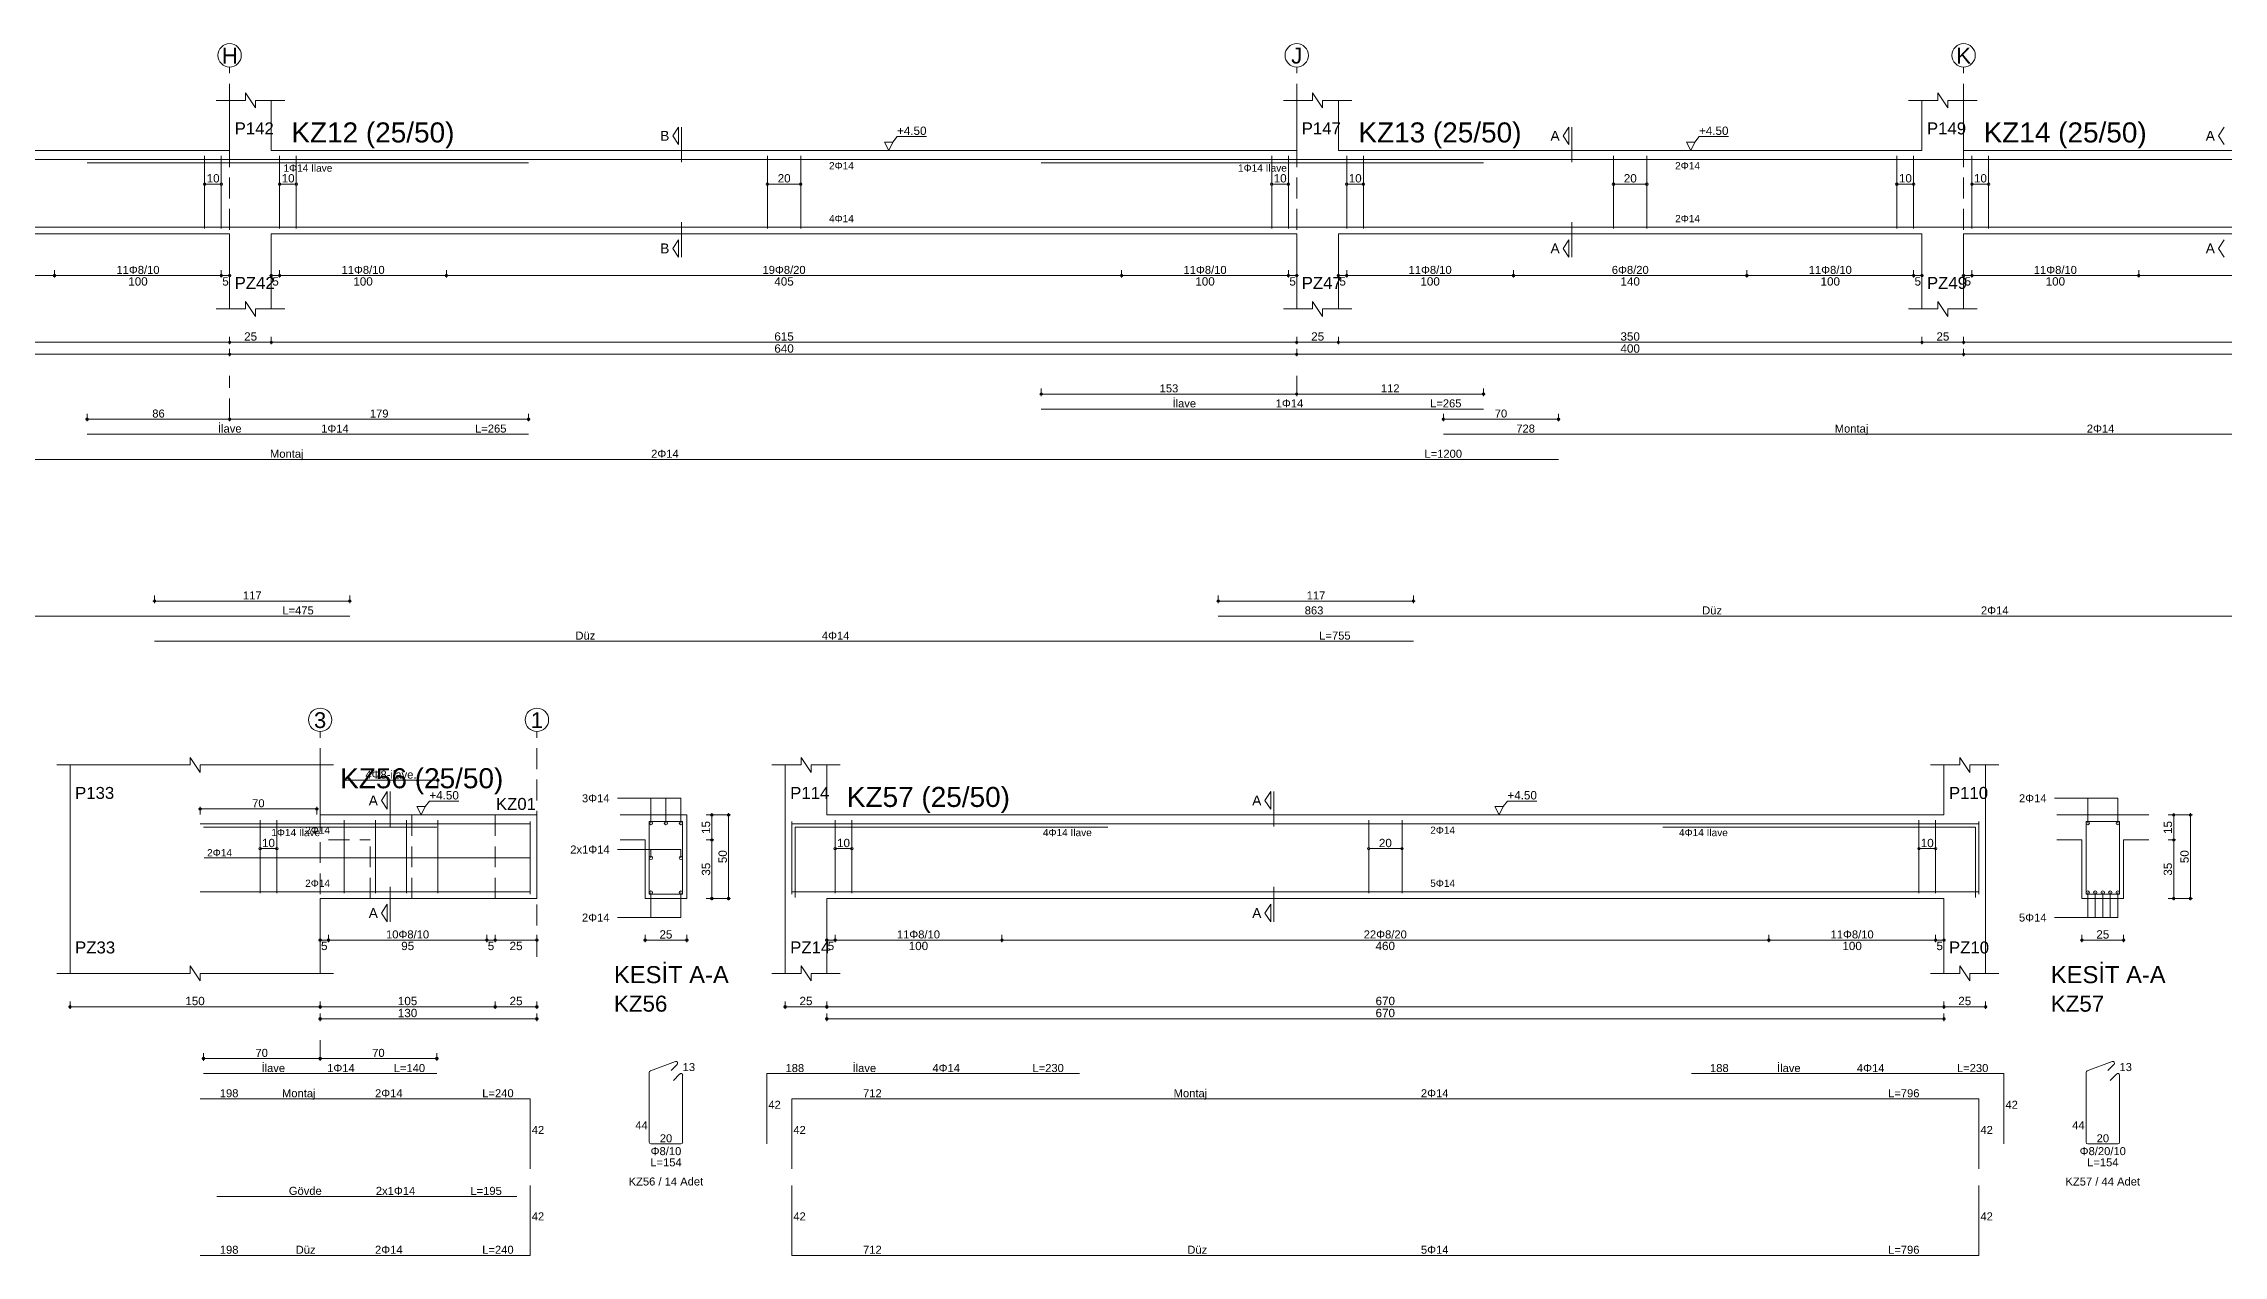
# Model space of a CAD drawing. Header units: millimetres. Extents: x 23801 to 80069, y 9628 to 14137.
# Drawn here: x 40321 to 42282, y 12914 to 14004 of the extents above; entities that cross this region are included whole.
import ezdxf

# ---------------------------------------------------------------- set-up
doc = ezdxf.new("R2010")
doc.units = ezdxf.units.MM
for name, pattern in [('DASHDOT2', [12.7, 6.35, -3.175, 0, -3.175]), ('DASHED4', [18.75, 12.5, -6.25]), ('HIDDEN2', [18.75, 12.5, -6.25])]:
    doc.linetypes.add(name, pattern=pattern)
doc.layers.add('aks', color=251, linetype='DASHDOT2', lineweight=35)
for name, color, linetype in [('Donatı Topl. Uzun. Yazısı', 7, 'Continuous'), ('Donatı Uz. Yazısı', 7, 'Continuous'), ('Donatı Yazısı', 7, 'Continuous'), ('Donatı Çizgisi', 7, 'Continuous'), ('Kiriş', 7, 'Continuous'), ('Standart', 7, 'Continuous'), ('Ölçülendirme', 7, 'Continuous')]:
    doc.layers.add(name, color=color, linetype=linetype)
doc.styles.add('arial_1_18', font='arial.ttf', dxfattribs={"height": 0.2})

# ---------------------------------------------------------------- blocks, each defined once
blk = doc.blocks.new('IDE1071Entity7279')
at = {"layer": 'aks', "color": 30, "linetype": 'DASHED4', "lineweight": 5}
for points in [[(6112.6, 2047), (6112.6, 2182)], [(6752.6, 2047), (6752.6, 2182)], [(7152.6, 2047), (7152.6, 2182)], [(6112.6, 1970.9), (6112.6, 1997)], [(6752.6, 1986), (6752.6, 1997)]]:
    blk.add_lwpolyline(points, dxfattribs=at)
at = {"layer": 'aks', "color": 1, "linetype": 'Continuous', "lineweight": 5}
for centre in [(6112.6, 2189), (6752.6, 2189), (7152.6, 2189)]:
    blk.add_circle(centre, 7, dxfattribs=at)
at = {"layer": 'Donatı Çizgisi', "color": 5, "linetype": 'Continuous', "lineweight": 5}
for points in [[(5751.6, 2126.6), (7568.6, 2126.6)], [(6027.1, 2124.6), (6291.9, 2124.6)], [(6097.6, 2085.2), (6097.6, 2128.8)], [(6107.6, 2085.2), (6107.6, 2128.8)], [(6142.6, 2085.2), (6142.6, 2128.8)], [(6152.6, 2085.2), (6152.6, 2128.8)], [(6435.1, 2085.2), (6435.1, 2128.8)], [(6455.1, 2085.2), (6455.1, 2128.8)], [(6599.4, 2124.6), (6864.6, 2124.6)], [(6737.6, 2085.2), (6737.6, 2128.8)], [(6747.6, 2085.2), (6747.6, 2128.8)], [(6782.6, 2085.2), (6782.6, 2128.8)], [(6792.6, 2085.2), (6792.6, 2128.8)], [(6942.6, 2085.2), (6942.6, 2128.8)], [(6962.6, 2085.2), (6962.6, 2128.8)], [(7112.6, 2085.2), (7112.6, 2128.8)], [(7122.6, 2085.2), (7122.6, 2128.8)], [(7157.6, 2085.2), (7157.6, 2128.8)], [(7167.6, 2085.2), (7167.6, 2128.8)], [(5751.6, 2086), (7568.6, 2086)], [(6599.4, 1977), (6864.6, 1977)], [(6027.1, 1961.9), (6291.9, 1961.9)], [(6840.6, 1961.9), (7568.6, 1961.9)], [(5751.6, 1946.8), (6909.6, 1946.8)], [(5751.6, 1852.9), (6184.6, 1852.9)], [(6705.6, 1852.9), (7568.6, 1852.9)], [(6067.6, 1837.8), (6822.6, 1837.8)]]:
    blk.add_lwpolyline(points, dxfattribs=at)
at = {"layer": 'Kiriş', "color": 1, "linetype": 'Continuous', "lineweight": 5}
for points in [[(6104.6, 2162), (6122.1, 2162)], [(6112.6, 2132), (6112.6, 2162)], [(6122.1, 2162), (6122.1, 2166.5)], [(6128.1, 2157.5), (6122.1, 2166.5)], [(6128.1, 2162), (6145.7, 2162)], [(6128.1, 2157.5), (6128.1, 2162)], [(6137.6, 2132), (6137.6, 2162)], [(6744.6, 2162), (6762.1, 2162)], [(6752.6, 2132), (6752.6, 2162)], [(6762.1, 2162), (6762.1, 2166.5)], [(6768.1, 2157.5), (6762.1, 2166.5)], [(6768.1, 2162), (6785.7, 2162)], [(6768.1, 2157.5), (6768.1, 2162)], [(6777.6, 2132), (6777.6, 2162)], [(7119.6, 2162), (7137.1, 2162)], [(7127.6, 2132), (7127.6, 2162)], [(7137.1, 2162), (7137.1, 2166.5)], [(7143.1, 2157.5), (7137.1, 2166.5)], [(7143.1, 2162), (7160.7, 2162)], [(7143.1, 2157.5), (7143.1, 2162)], [(7152.6, 2132), (7152.6, 2162)], [(5772.7, 2132), (6112.6, 2132)], [(6137.6, 2132), (6752.6, 2132)], [(6777.6, 2132), (7127.6, 2132)], [(7152.6, 2132), (7547.6, 2132)], [(5772.7, 2082), (6112.6, 2082)], [(6112.6, 2037), (6112.6, 2082)], [(6137.6, 2082), (6752.6, 2082)], [(6137.6, 2037), (6137.6, 2082)], [(6752.6, 2037), (6752.6, 2082)], [(6777.6, 2082), (7127.6, 2082)], [(6777.6, 2037), (6777.6, 2082)], [(7127.6, 2037), (7127.6, 2082)], [(7152.6, 2082), (7547.6, 2082)], [(7152.6, 2037), (7152.6, 2082)], [(6128.1, 2032.5), (6122.1, 2041.5)], [(6122.1, 2037), (6122.1, 2041.5)], [(6768.1, 2032.5), (6762.1, 2041.5)], [(6762.1, 2037), (6762.1, 2041.5)], [(7143.1, 2032.5), (7137.1, 2041.5)], [(7137.1, 2037), (7137.1, 2041.5)], [(6104.6, 2037), (6122.1, 2037)], [(6128.1, 2037), (6145.7, 2037)], [(6128.1, 2032.5), (6128.1, 2037)], [(6744.6, 2037), (6762.1, 2037)], [(6768.1, 2037), (6785.7, 2037)], [(6768.1, 2032.5), (6768.1, 2037)], [(7119.6, 2037), (7137.1, 2037)], [(7143.1, 2037), (7160.7, 2037)], [(7143.1, 2032.5), (7143.1, 2037)]]:
    blk.add_lwpolyline(points, dxfattribs=at)
at = {"layer": 'Ölçülendirme', "color": 1, "linetype": 'Continuous', "lineweight": 5}
for points in [[(6378.4, 2140.8), (6381.9, 2146)], [(6381.9, 2135.5), (6381.9, 2146)], [(6383.6, 2125), (6383.6, 2146)], [(6912.4, 2140.8), (6915.9, 2146)], [(6915.9, 2135.5), (6915.9, 2146)], [(6917.6, 2125), (6917.6, 2146)], [(7305.4, 2140.8), (7308.9, 2146)], [(6381.9, 2135.5), (6378.4, 2140.8)], [(6507.9, 2132), (6505.4, 2137)], [(6505.4, 2137), (6510.4, 2137)], [(6510.4, 2137), (6507.9, 2132)], [(6507.9, 2132), (6507.9, 2132)], [(6510.4, 2137), (6512.9, 2140.3)], [(6512.9, 2140.3), (6530.6, 2140.3)], [(6915.9, 2135.5), (6912.4, 2140.8)], [(6988.9, 2132), (6986.4, 2137)], [(6986.4, 2137), (6991.4, 2137)], [(6991.4, 2137), (6988.9, 2132)], [(6988.9, 2132), (6988.9, 2132)], [(6991.4, 2137), (6993.9, 2140.3)], [(6993.9, 2140.3), (7011.6, 2140.3)], [(7308.9, 2135.5), (7305.4, 2140.8)], [(6097.6, 2111.8), (6107.6, 2111.8)], [(6142.6, 2111.8), (6152.6, 2111.8)], [(6435.1, 2111.8), (6455.1, 2111.8)], [(6737.6, 2111.8), (6747.6, 2111.8)], [(6782.6, 2111.8), (6792.6, 2111.8)], [(6942.6, 2111.8), (6962.6, 2111.8)], [(7112.6, 2111.8), (7122.6, 2111.8)], [(7157.6, 2111.8), (7167.6, 2111.8)], [(6383.6, 2068), (6383.6, 2089)], [(6917.6, 2068), (6917.6, 2089)], [(6378.4, 2073.3), (6381.9, 2078.5)], [(6381.9, 2068), (6378.4, 2073.3)], [(6381.9, 2068), (6381.9, 2078.5)], [(6912.4, 2073.3), (6915.9, 2078.5)], [(6915.9, 2068), (6912.4, 2073.3)], [(6915.9, 2068), (6915.9, 2078.5)], [(7305.4, 2073.3), (7308.9, 2078.5)], [(7308.9, 2068), (7305.4, 2073.3)], [(5771.6, 2057), (6113.6, 2057)], [(6007.6, 2055.8), (6007.6, 2060.3)], [(6107.6, 2055.8), (6107.6, 2060.3)], [(6112.6, 2055.8), (6112.6, 2060.3)], [(6136.6, 2057), (6753.6, 2057)], [(6137.6, 2055.8), (6137.6, 2060.3)], [(6142.6, 2055.8), (6142.6, 2060.3)], [(6242.6, 2055.8), (6242.6, 2060.3)], [(6647.6, 2055.8), (6647.6, 2060.3)], [(6747.6, 2055.8), (6747.6, 2060.3)], [(6752.6, 2055.8), (6752.6, 2060.3)], [(6776.6, 2057), (7128.6, 2057)], [(6777.6, 2055.8), (6777.6, 2060.3)], [(6782.6, 2055.8), (6782.6, 2060.3)], [(6882.6, 2055.8), (6882.6, 2060.3)], [(7022.6, 2055.8), (7022.6, 2060.3)], [(7122.6, 2055.8), (7122.6, 2060.3)], [(7127.6, 2055.8), (7127.6, 2060.3)], [(7151.6, 2057), (7548.6, 2057)], [(7152.6, 2055.8), (7152.6, 2060.3)], [(7157.6, 2055.8), (7157.6, 2060.3)], [(7257.6, 2055.8), (7257.6, 2060.3)], [(5746.6, 2017), (7573.6, 2017)], [(6112.6, 2015.8), (6112.6, 2020.3)], [(6137.6, 2015.8), (6137.6, 2020.3)], [(6752.6, 2015.8), (6752.6, 2020.3)], [(6777.6, 2015.8), (6777.6, 2020.3)], [(7127.6, 2015.8), (7127.6, 2020.3)], [(7152.6, 2015.8), (7152.6, 2020.3)], [(5771.6, 2009.8), (7573.6, 2009.8)], [(6112.6, 2008.6), (6112.6, 2013.1)], [(6752.6, 2008.6), (6752.6, 2013.1)], [(7152.6, 2008.6), (7152.6, 2013.1)], [(6599.4, 1984.8), (6599.4, 1989.3)], [(6752.6, 1984.8), (6752.6, 1989.3)], [(6752.6, 1984.8), (6752.6, 1989.3)], [(6864.6, 1984.8), (6864.6, 1989.3)], [(6598.4, 1986), (6753.6, 1986)], [(6751.6, 1986), (6865.6, 1986)], [(6026.1, 1970.9), (6113.6, 1970.9)], [(6027.1, 1969.7), (6027.1, 1974.2)], [(6111.6, 1970.9), (6292.9, 1970.9)], [(6112.6, 1969.7), (6112.6, 1974.2)], [(6112.6, 1969.7), (6112.6, 1974.2)], [(6291.9, 1969.7), (6291.9, 1974.2)], [(6839.6, 1970.9), (6910.6, 1970.9)], [(6840.6, 1969.7), (6840.6, 1974.2)], [(6909.6, 1969.7), (6909.6, 1974.2)], [(6066.6, 1861.9), (6185.6, 1861.9)], [(6067.6, 1860.7), (6067.6, 1865.2)], [(6184.6, 1860.7), (6184.6, 1865.2)], [(6704.6, 1861.9), (6823.6, 1861.9)], [(6705.6, 1860.7), (6705.6, 1865.2)], [(6822.6, 1860.7), (6822.6, 1865.2)]]:
    blk.add_lwpolyline(points, dxfattribs=at)
for centre in [(6097.6, 2111.8), (6107.6, 2111.8), (6142.6, 2111.8), (6152.6, 2111.8), (6435.1, 2111.8), (6455.1, 2111.8), (6737.6, 2111.8), (6747.6, 2111.8), (6782.6, 2111.8), (6792.6, 2111.8), (6942.6, 2111.8), (6962.6, 2111.8), (7112.6, 2111.8), (7122.6, 2111.8), (7157.6, 2111.8), (7167.6, 2111.8), (6007.6, 2057), (6007.6, 2057), (6107.6, 2057), (6107.6, 2057), (6112.6, 2057), (6137.6, 2057), (6142.6, 2057), (6142.6, 2057), (6242.6, 2057), (6242.6, 2057), (6647.6, 2057), (6647.6, 2057), (6747.6, 2057), (6747.6, 2057), (6752.6, 2057), (6777.6, 2057), (6782.6, 2057), (6782.6, 2057), (6882.6, 2057), (6882.6, 2057), (7022.6, 2057), (7022.6, 2057), (7122.6, 2057), (7122.6, 2057), (7127.6, 2057), (7152.6, 2057), (7157.6, 2057), (7157.6, 2057), (7257.6, 2057), (7257.6, 2057), (6112.6, 2017), (6112.6, 2017), (6137.6, 2017), (6137.6, 2017), (6752.6, 2017), (6752.6, 2017), (6777.6, 2017), (6777.6, 2017), (7127.6, 2017), (7127.6, 2017), (7152.6, 2017), (7152.6, 2017), (6112.6, 2009.8), (6112.6, 2009.8), (6752.6, 2009.8), (6752.6, 2009.8), (7152.6, 2009.8), (7152.6, 2009.8), (6599.4, 1986), (6752.6, 1986), (6752.6, 1986), (6864.6, 1986), (6027.1, 1970.9), (6112.6, 1970.9), (6112.6, 1970.9), (6291.9, 1970.9), (6840.6, 1970.9), (6909.6, 1970.9), (6067.6, 1861.9), (6184.6, 1861.9), (6705.6, 1861.9), (6822.6, 1861.9)]:
    blk.add_circle(centre, 0.75, dxfattribs=at)
at = {"layer": 'aks', "color": 1, "linetype": 'Continuous', "lineweight": 5, "style": 'arial_1_18'}
for s, p in [('H', (6107.9, 2184.1)), ('J', (6749.3, 2184.1)), ('K', (7148.2, 2184.1))]:
    blk.add_text(s, height=9.45, dxfattribs=at).set_placement(p)
at = {"layer": 'Donatı Topl. Uzun. Yazısı', "color": 1, "linetype": 'Continuous', "lineweight": 5, "style": 'arial_1_18'}
for s, p in [('L=265', (6832.6, 1978)), ('L=265', (6259.8, 1962.9)), ('L=1200', (6829.2, 1947.8)), ('L=475', (6144.2, 1853.9)), ('L=755', (6766.1, 1838.8))]:
    blk.add_text(s, height=4.8, dxfattribs=at).set_placement(p)
at = {"layer": 'Donatı Uz. Yazısı', "color": 1, "linetype": 'Continuous', "lineweight": 5, "style": 'arial_1_18'}
for s, p in [('728', (6884.3, 1962.9)), ('863', (6757.4, 1853.9))]:
    blk.add_text(s, height=4.8, dxfattribs=at).set_placement(p)
at = {"layer": 'Donatı Yazısı', "color": 5, "linetype": 'Continuous', "lineweight": 5, "style": 'arial_1_18'}
for s, height, p in [('1Φ14 İlave', 4.32, (6144.9, 2119.3)), ('1Φ14 İlave', 4.32, (6717.4, 2119.3)), ('1Φ14', 4.8, (6740, 1978)), ('1Φ14', 4.8, (6167.5, 1962.9)), ('2Φ14', 4.8, (7226.5, 1962.9)), ('2Φ14', 4.8, (6365.4, 1947.8)), ('2Φ14', 4.8, (7163, 1853.9)), ('4Φ14', 4.8, (6467.8, 1838.8))]:
    blk.add_text(s, height=height, dxfattribs=at).set_placement(p)
for s, p in [('2Φ14', (6472.1, 2120.7)), ('2Φ14', (6979.6, 2120.7)), ('4Φ14', (6472.1, 2089)), ('2Φ14', (6979.6, 2089))]:
    blk.add_text(s, height=4.32, rotation=360, dxfattribs=at).set_placement(p)
at = {"layer": 'Donatı Yazısı', "color": 1, "linetype": 'Continuous', "lineweight": 5, "style": 'arial_1_18'}
for s, p in [('İlave', (6678.1, 1978)), ('İlave', (6105.6, 1962.9)), ('Montaj', (7075.3, 1962.9)), ('Montaj', (6136.8, 1947.8)), ('Düz', (6995.8, 1853.9)), ('Düz', (6320, 1838.8))]:
    blk.add_text(s, height=4.8, dxfattribs=at).set_placement(p)
at = {"layer": 'Kiriş', "color": 1, "linetype": 'Continuous', "lineweight": 5, "style": 'arial_1_18'}
for s, height, p in [('P142', 7.2, (6115.6, 2141.6)), ('KZ12 (25/50)', 12, (6149.6, 2136.8)), ('P147', 7.2, (6755.6, 2141.6)), ('KZ13 (25/50)', 12, (6789.6, 2136.8)), ('P149', 7.2, (7130.6, 2141.6)), ('KZ14 (25/50)', 12, (7164.6, 2136.8)), ('PZ42', 7.2, (6115.6, 2049)), ('PZ47', 7.2, (6755.6, 2049)), ('PZ49', 7.2, (7130.6, 2049))]:
    blk.add_text(s, height=height, dxfattribs=at).set_placement(p)
at = {"layer": 'Ölçülendirme', "color": 1, "linetype": 'Continuous', "lineweight": 5, "style": 'arial_1_18'}
for s, height, p in [('+4.50', 5, (6512.9, 2141.3)), ('+4.50', 5, (6993.9, 2141.3)), ('B', 5.95, (6370.8, 2137.8)), ('A', 5.95, (6904.8, 2137.8)), ('A', 5.95, (7297.8, 2137.8)), ('B', 5.95, (6370.8, 2070.3)), ('A', 5.95, (6904.8, 2070.3)), ('A', 5.95, (7297.8, 2070.3)), ('100', 5, (6051.8, 2051)), ('5', 5, (6108.2, 2051)), ('5', 5, (6138.2, 2051)), ('100', 5, (6186.8, 2051)), ('405', 5, (6439.3, 2051)), ('100', 5, (6691.8, 2051)), ('5', 5, (6748.2, 2051)), ('5', 5, (6778.2, 2051)), ('100', 5, (6826.8, 2051)), ('140', 5, (6946.8, 2051)), ('100', 5, (7066.8, 2051)), ('5', 5, (7123.2, 2051)), ('5', 5, (7153.2, 2051)), ('100', 5, (7201.8, 2051)), ('25', 5, (6121.3, 2018)), ('615', 5, (6439.3, 2018)), ('640', 5, (6439.3, 2010.8)), ('25', 5, (6761.3, 2018)), ('400', 5, (6946.8, 2010.8)), ('350', 5, (6946.8, 2018)), ('25', 5, (7136.3, 2018))]:
    blk.add_text(s, height=height, dxfattribs=at).set_placement(p)
for s, p in [('10', (6098.8, 2112.8)), ('10', (6143.8, 2112.8)), ('20', (6441.3, 2112.8)), ('10', (6738.8, 2112.8)), ('10', (6783.8, 2112.8)), ('20', (6948.8, 2112.8)), ('10', (7113.8, 2112.8)), ('10', (7158.8, 2112.8))]:
    blk.add_text(s, height=5, rotation=360, dxfattribs=at).set_placement(p)
at = {"layer": 'Ölçülendirme', "color": 5, "linetype": 'Continuous', "lineweight": 5, "style": 'arial_1_18'}
for s, p in [('11Φ8/10', (6044.7, 2058)), ('11Φ8/10', (6179.7, 2058)), ('19Φ8/20', (6432.2, 2058)), ('11Φ8/10', (6684.7, 2058)), ('11Φ8/10', (6819.7, 2058)), ('6Φ8/20', (6941.6, 2058)), ('11Φ8/10', (7059.7, 2058)), ('11Φ8/10', (7194.7, 2058)), ('153', (6670.4, 1987)), ('112', (6803.1, 1987)), ('86', (6066.2, 1971.9)), ('179', (6196.7, 1971.9)), ('70', (6871.4, 1971.9)), ('117', (6120.6, 1862.9)), ('117', (6758.6, 1862.9))]:
    blk.add_text(s, height=4.8, dxfattribs=at).set_placement(p)
blk = doc.blocks.new('IDE1071Entity7307')
at = {"layer": 'aks', "color": 30, "linetype": 'DASHED4', "lineweight": 5}
for points in [[(6166.9, 1648.7), (6166.9, 1783.7)], [(6296.9, 1648.7), (6296.9, 1783.7)], [(6166.9, 1587.7), (6166.9, 1598.7)]]:
    blk.add_lwpolyline(points, dxfattribs=at)
at = {"layer": 'aks', "color": 1, "linetype": 'Continuous', "lineweight": 5}
for centre in [(6166.9, 1790.7), (6296.9, 1790.7)]:
    blk.add_circle(centre, 7, dxfattribs=at)
at = {"layer": 'Donatı Çizgisi', "color": 5, "linetype": 'Continuous', "lineweight": 5}
for points in [[(6094.9, 1728.3), (6292.9, 1728.3)], [(6096.9, 1726.3), (6236.9, 1726.3)], [(6130.9, 1686.9), (6130.9, 1730.5)], [(6140.9, 1686.9), (6140.9, 1730.5)], [(6181.2, 1686.9), (6181.2, 1730.5)], [(6200, 1686.9), (6200, 1730.5)], [(6218.7, 1686.9), (6218.7, 1730.5)], [(6237.5, 1686.9), (6237.5, 1730.5)], [(6292.9, 1686.3), (6292.9, 1729.7)], [(6364.3, 1686.2), (6364.3, 1729.8)], [(6364.3, 1729.8), (6384.3, 1729.8)], [(6384.3, 1686.2), (6384.3, 1729.8)], [(6097.4, 1708), (6292.4, 1708)], [(6094.9, 1687.6), (6292.9, 1687.6)], [(6364.3, 1686.2), (6384.3, 1686.2)], [(6365, 1580.4), (6380, 1585.9)], [(6377.4, 1580.5), (6381, 1584.2)], [(6096.9, 1578.7), (6236.9, 1578.7)], [(6364.3, 1537.6), (6364.3, 1579.4)], [(6378.8, 1574.6), (6382.5, 1578.4)], [(6384.3, 1537.6), (6384.3, 1577.7)], [(6094.9, 1563.6), (6292.9, 1563.6)], [(6292.9, 1521.5), (6292.9, 1563.6)], [(6365.3, 1536.6), (6383.3, 1536.6)], [(6104.9, 1505), (6284.9, 1505)], [(6292.9, 1469.7), (6292.9, 1511.7)], [(6094.9, 1469.7), (6292.9, 1469.7)]]:
    blk.add_lwpolyline(points, dxfattribs=at)
for centre in [(6365.3, 1728.8), (6374.3, 1728.8), (6383.3, 1728.8), (6365.3, 1708), (6383.3, 1708), (6365.3, 1687.2), (6383.3, 1687.2)]:
    blk.add_circle(centre, 1, dxfattribs=at)
for centre, start, end in [((6380.3, 1584.9), 315, 110), ((6365.3, 1579.4), 110, 180), ((6383.3, 1577.7), 0, 135), ((6365.3, 1537.6), 180, 270), ((6383.3, 1537.6), 270, 0)]:
    blk.add_arc(centre, 1.02, start, end, dxfattribs=at)
at = {"layer": 'Kiriş', "color": 1, "linetype": 'Continuous', "lineweight": 5}
for points in [[(6088.9, 1763.7), (6088.9, 1768.2)], [(6094.9, 1759.2), (6088.9, 1768.2)], [(6008.9, 1763.7), (6088.9, 1763.7)], [(6016.9, 1638.7), (6016.9, 1763.7)], [(6094.9, 1759.2), (6094.9, 1763.7)], [(6094.9, 1763.7), (6174.9, 1763.7)], [(6166.9, 1733.7), (6166.9, 1763.7)], [(6166.9, 1733.7), (6296.9, 1733.7)], [(6296.9, 1683.6), (6296.9, 1733.7)], [(6346.8, 1733.7), (6386.8, 1733.7)], [(6386.8, 1683.6), (6386.8, 1733.7)], [(6346.8, 1718.7), (6361.8, 1718.7)], [(6361.8, 1683.6), (6361.8, 1718.7)], [(6166.9, 1683.6), (6296.9, 1683.6)], [(6166.9, 1638.7), (6166.9, 1683.6)], [(6361.8, 1683.6), (6386.8, 1683.6)], [(6008.9, 1638.7), (6088.9, 1638.7)], [(6094.9, 1634.2), (6088.9, 1643.2)], [(6088.9, 1638.7), (6088.9, 1643.2)], [(6094.9, 1638.7), (6174.9, 1638.7)], [(6094.9, 1634.2), (6094.9, 1638.7)]]:
    blk.add_lwpolyline(points, dxfattribs=at)
at = {"layer": 'Kiriş', "color": 1, "linetype": 'DASHED4', "lineweight": 5}
for points in [[(6271.9, 1683.6), (6271.9, 1733.7)], [(6296.9, 1683.6), (6296.9, 1733.7)]]:
    blk.add_lwpolyline(points, dxfattribs=at)
at = {"layer": 'Ölçülendirme', "color": 1, "linetype": 'Continuous', "lineweight": 5}
for points in [[(6180.2, 1754.5), (6238.5, 1754.5)], [(6181.2, 1751.2), (6181.2, 1755.7)], [(6237.5, 1751.2), (6237.5, 1755.7)], [(6203.6, 1742.4), (6207.1, 1747.7)], [(6207.1, 1737.2), (6203.6, 1742.4)], [(6207.1, 1737.2), (6207.1, 1747.7)], [(6208.9, 1726.7), (6208.9, 1747.7)], [(6229.9, 1738.7), (6232.4, 1742)], [(6232.4, 1742), (6250, 1742)], [(6345.3, 1743.8), (6383.3, 1743.8)], [(6365.3, 1728.8), (6365.3, 1743.8)], [(6374.3, 1728.8), (6374.3, 1743.8)], [(6383.3, 1728.8), (6383.3, 1743.8)], [(6093.9, 1737.3), (6165.9, 1737.3)], [(6094.9, 1734), (6094.9, 1738.5)], [(6164.9, 1734), (6164.9, 1738.5)], [(6227.4, 1733.7), (6224.9, 1738.7)], [(6224.9, 1738.7), (6229.9, 1738.7)], [(6229.9, 1738.7), (6227.4, 1733.7)], [(6227.4, 1733.7), (6227.4, 1733.7)], [(6398.5, 1733.7), (6413, 1733.7)], [(6401.8, 1682.7), (6401.8, 1734.7)], [(6411.8, 1682.7), (6411.8, 1734.7)], [(6130.9, 1713.5), (6140.9, 1713.5)], [(6345.3, 1713), (6383.3, 1713)], [(6365.3, 1708), (6365.3, 1713)], [(6383.3, 1708), (6383.3, 1713)], [(6398.5, 1718.7), (6403, 1718.7)], [(6208.9, 1669.7), (6208.9, 1690.7)], [(6365.3, 1672.2), (6365.3, 1687.2)], [(6383.3, 1672.2), (6383.3, 1687.2)], [(6203.6, 1674.9), (6207.1, 1680.2)], [(6207.1, 1669.7), (6203.6, 1674.9)], [(6207.1, 1669.7), (6207.1, 1680.2)], [(6398.5, 1683.6), (6413, 1683.6)], [(6166.9, 1657.4), (6166.9, 1661.9)], [(6171.9, 1657.4), (6171.9, 1661.9)], [(6266.9, 1657.4), (6266.9, 1661.9)], [(6271.9, 1657.4), (6271.9, 1661.9)], [(6296.9, 1657.4), (6296.9, 1661.9)], [(6345.3, 1672.2), (6383.3, 1672.2)], [(6361.8, 1657.4), (6361.8, 1661.9)], [(6386.8, 1657.4), (6386.8, 1661.9)], [(6165.9, 1658.7), (6297.9, 1658.7)], [(6360.8, 1658.7), (6387.8, 1658.7)], [(6016.9, 1617.4), (6016.9, 1621.9)], [(6166.9, 1617.4), (6166.9, 1621.9)], [(6271.9, 1617.4), (6271.9, 1621.9)], [(6296.9, 1617.4), (6296.9, 1621.9)], [(6015.9, 1618.7), (6297.9, 1618.7)], [(6165.9, 1611.5), (6297.9, 1611.5)], [(6166.9, 1610.2), (6166.9, 1614.7)], [(6296.9, 1610.2), (6296.9, 1614.7)], [(6095.9, 1587.7), (6167.9, 1587.7)], [(6096.9, 1586.4), (6096.9, 1590.9)], [(6165.9, 1587.7), (6237.9, 1587.7)], [(6166.9, 1586.4), (6166.9, 1590.9)], [(6166.9, 1586.4), (6166.9, 1590.9)], [(6236.9, 1586.4), (6236.9, 1590.9)]]:
    blk.add_lwpolyline(points, dxfattribs=at)
at = {"layer": 'Ölçülendirme', "color": 1, "linetype": 'HIDDEN2', "lineweight": 5}
for points in [[(6171.9, 1733.7), (6221.9, 1733.7)], [(6221.9, 1683.6), (6221.9, 1733.7)], [(6171.9, 1718.7), (6196.9, 1718.7)], [(6196.9, 1683.6), (6196.9, 1718.7)], [(6196.9, 1683.6), (6221.9, 1683.6)]]:
    blk.add_lwpolyline(points, dxfattribs=at)
at = {"layer": 'Ölçülendirme', "color": 1, "linetype": 'Continuous', "lineweight": 5}
for centre in [(6181.2, 1754.5), (6237.5, 1754.5), (6094.9, 1737.3), (6164.9, 1737.3), (6401.8, 1733.7), (6411.8, 1733.7), (6130.9, 1713.5), (6140.9, 1713.5), (6401.8, 1718.7), (6401.8, 1683.6), (6411.8, 1683.6), (6166.9, 1658.7), (6171.9, 1658.7), (6171.9, 1658.7), (6266.9, 1658.7), (6266.9, 1658.7), (6271.9, 1658.7), (6271.9, 1658.7), (6296.9, 1658.7), (6361.8, 1658.7), (6386.8, 1658.7), (6016.9, 1618.7), (6166.9, 1618.7), (6166.9, 1618.7), (6166.9, 1611.5), (6271.9, 1618.7), (6271.9, 1618.7), (6296.9, 1618.7), (6296.9, 1611.5), (6096.9, 1587.7), (6166.9, 1587.7), (6166.9, 1587.7), (6236.9, 1587.7)]:
    blk.add_circle(centre, 0.75, dxfattribs=at)
at = {"layer": 'aks', "color": 1, "linetype": 'Continuous', "lineweight": 5, "style": 'arial_1_18'}
for s, p in [('3', (6163.2, 1785.8)), ('1', (6293.2, 1785.8))]:
    blk.add_text(s, height=9.45, dxfattribs=at).set_placement(p)
at = {"layer": 'Donatı Topl. Uzun. Yazısı', "color": 1, "linetype": 'Continuous', "lineweight": 5, "style": 'arial_1_18'}
for s, p in [('L=140', (6211, 1579.6)), ('L=240', (6264.1, 1564.5)), ('L=154', (6364.9, 1523.1)), ('L=195', (6257, 1506)), ('L=240', (6264.1, 1470.7))]:
    blk.add_text(s, height=4.8, dxfattribs=at).set_placement(p)
at = {"layer": 'Donatı Uz. Yazısı', "color": 1, "linetype": 'Continuous', "lineweight": 5, "style": 'arial_1_18'}
for s, p in [('13', (6384.3, 1580.2)), ('198', (6106.7, 1564.5)), ('42', (6293.8, 1542.5)), ('44', (6355.9, 1545.3)), ('20', (6370.6, 1537.5)), ('42', (6293.8, 1490.7)), ('198', (6106.7, 1470.7))]:
    blk.add_text(s, height=4.8, dxfattribs=at).set_placement(p)
at = {"layer": 'Donatı Yazısı', "color": 5, "linetype": 'Continuous', "lineweight": 5, "style": 'arial_1_18'}
for s, height, p in [('3Φ14', 4.8, (6323.9, 1741.3)), ('1Φ14 İlave', 4.32, (6137.6, 1721)), ('2x1Φ14', 4.8, (6316.9, 1710.6)), ('2Φ14', 4.8, (6323.9, 1669.8)), ('1Φ14', 4.8, (6171.1, 1579.6)), ('2Φ14', 4.8, (6199.8, 1564.5)), ('Φ8/10', 4.8, (6365.1, 1529.8)), ('KZ56 / 14 Adet', 4.8, (6351.9, 1511.6)), ('2x1Φ14', 4.8, (6200.3, 1506)), ('2Φ14', 4.8, (6199.8, 1470.7))]:
    blk.add_text(s, height=height, dxfattribs=at).set_placement(p)
for p in [(6157.9, 1722.4), (6099.1, 1708.9), (6157.9, 1690.6)]:
    blk.add_text('2Φ14', height=4.32, rotation=360, dxfattribs=at).set_placement(p)
at = {"layer": 'Donatı Yazısı', "color": 1, "linetype": 'Continuous', "lineweight": 5, "style": 'arial_1_18'}
for s, p in [('İlave', (6131.7, 1579.6)), ('Montaj', (6144, 1564.5)), ('Gövde', (6148.1, 1506)), ('Düz', (6152.2, 1470.7))]:
    blk.add_text(s, height=4.8, dxfattribs=at).set_placement(p)
at = {"layer": 'Kiriş', "color": 1, "linetype": 'Continuous', "lineweight": 5, "style": 'arial_1_18'}
for s, height, p in [('KZ56 (25/50)', 12, (6178.9, 1749.7)), ('P133', 7.2, (6019.9, 1743.3)), ('KZ01', 7.2, (6272.3, 1736.7)), ('PZ33', 7.2, (6019.9, 1650.7)), ('KESİT A-A', 10.2, (6343.1, 1632.9)), ('KZ56', 9.6, (6343.1, 1615.8))]:
    blk.add_text(s, height=height, dxfattribs=at).set_placement(p)
at = {"layer": 'Ölçülendirme', "color": 5, "linetype": 'Continuous', "lineweight": 5, "style": 'arial_1_18'}
for s, p in [('4Φ8-ilave.', (6194, 1755.5)), ('10Φ8/10', (6206.4, 1659.7)), ('70', (6128.1, 1588.7)), ('70', (6198.1, 1588.7))]:
    blk.add_text(s, height=4.8, dxfattribs=at).set_placement(p)
at = {"layer": 'Ölçülendirme', "color": 1, "linetype": 'Continuous', "lineweight": 5, "style": 'arial_1_18'}
for s, height, p in [('70', 4.8, (6126.1, 1738.3)), ('A', 5.95, (6196, 1739.4)), ('+4.50', 5, (6232.4, 1743)), ('A', 5.95, (6196, 1671.9)), ('25', 5, (6370.4, 1659.6)), ('5', 5, (6167.4, 1652.7)), ('95', 5, (6215.5, 1652.7)), ('5', 5, (6267.4, 1652.7)), ('25', 5, (6280.5, 1652.7)), ('150', 5, (6086, 1619.7)), ('105', 5, (6213.5, 1619.7)), ('25', 5, (6280.5, 1619.7)), ('130', 5, (6213.5, 1612.5))]:
    blk.add_text(s, height=height, dxfattribs=at).set_placement(p)
for s, rotation, p in [('15', 90, (6400.8, 1722.3)), ('10', 360, (6132, 1714.4)), ('35', 90, (6400.8, 1697.3)), ('50', 90, (6410.8, 1704.8))]:
    blk.add_text(s, height=5, rotation=rotation, dxfattribs=at).set_placement(p)
blk = doc.blocks.new('IDE1071Entity7308')
at = {"layer": 'Donatı Çizgisi', "color": 5, "linetype": 'Continuous', "lineweight": 5}
for points in [[(6449.8, 1686.3), (6449.8, 1729.7)], [(6449.8, 1728.3), (7161.8, 1728.3)], [(6451.8, 1684.3), (6451.8, 1726.3)], [(6451.8, 1726.3), (6639.3, 1726.3)], [(6475.8, 1686.9), (6475.8, 1730.5)], [(6485.8, 1686.9), (6485.8, 1730.5)], [(6795.8, 1686.9), (6795.8, 1730.5)], [(6815.8, 1686.9), (6815.8, 1730.5)], [(6972.3, 1726.3), (7159.8, 1726.3)], [(7125.8, 1686.9), (7125.8, 1730.5)], [(7135.8, 1686.9), (7135.8, 1730.5)], [(7159.8, 1684.3), (7159.8, 1726.3)], [(7161.8, 1686.3), (7161.8, 1729.7)], [(7226.1, 1686.2), (7226.1, 1729.8)], [(7226.1, 1729.8), (7246.1, 1729.8)], [(7246.1, 1686.2), (7246.1, 1729.8)], [(6449.8, 1687.6), (7161.8, 1687.6)], [(7226.1, 1686.2), (7246.1, 1686.2)], [(7226.8, 1580.4), (7241.8, 1585.9)], [(7239.2, 1580.5), (7242.8, 1584.2)], [(6434.8, 1536.6), (6434.8, 1578.7)], [(6434.8, 1578.7), (6622.3, 1578.7)], [(6989.3, 1578.7), (7176.8, 1578.7)], [(7176.8, 1536.6), (7176.8, 1578.7)], [(7226.1, 1537.6), (7226.1, 1579.4)], [(7240.6, 1574.6), (7244.4, 1578.4)], [(7246.1, 1537.6), (7246.1, 1577.7)], [(6449.8, 1521.5), (6449.8, 1563.6)], [(6449.8, 1563.6), (7161.8, 1563.6)], [(7161.8, 1521.5), (7161.8, 1563.6)], [(7227.1, 1536.6), (7245.1, 1536.6)], [(6449.8, 1469.7), (6449.8, 1511.7)], [(7161.8, 1469.7), (7161.8, 1511.7)], [(6449.8, 1469.7), (7161.8, 1469.7)]]:
    blk.add_lwpolyline(points, dxfattribs=at)
for centre in [(7227.1, 1728.8), (7245.1, 1728.8), (7227.1, 1687.2), (7231.6, 1687.2), (7236.1, 1687.2), (7240.6, 1687.2), (7245.1, 1687.2)]:
    blk.add_circle(centre, 1, dxfattribs=at)
for centre, start, end in [((7242.1, 1584.9), 315, 110), ((7227.1, 1579.4), 110, 180), ((7245.1, 1577.7), 0, 135), ((7227.1, 1537.6), 180, 270), ((7245.1, 1537.6), 270, 0)]:
    blk.add_arc(centre, 1.02, start, end, dxfattribs=at)
at = {"layer": 'Kiriş', "color": 1, "linetype": 'Continuous', "lineweight": 5}
for points in [[(6455.3, 1763.7), (6455.3, 1768.2)], [(6461.3, 1759.2), (6455.3, 1768.2)], [(7150.3, 1763.7), (7150.3, 1768.2)], [(7156.3, 1759.2), (7150.3, 1768.2)], [(6437.8, 1763.7), (6455.3, 1763.7)], [(6445.8, 1638.7), (6445.8, 1763.7)], [(6461.3, 1759.2), (6461.3, 1763.7)], [(6461.3, 1763.7), (6478.8, 1763.7)], [(6470.8, 1733.7), (6470.8, 1763.7)], [(7132.8, 1763.7), (7150.3, 1763.7)], [(7140.8, 1733.7), (7140.8, 1763.7)], [(7156.3, 1763.7), (7173.8, 1763.7)], [(7156.3, 1759.2), (7156.3, 1763.7)], [(7165.8, 1638.7), (7165.8, 1763.7)], [(6470.8, 1733.7), (7140.8, 1733.7)], [(7208.6, 1733.7), (7263.6, 1733.7)], [(7208.6, 1718.7), (7223.6, 1718.7)], [(7223.6, 1683.6), (7223.6, 1718.7)], [(7248.6, 1718.7), (7263.6, 1718.7)], [(7248.6, 1683.6), (7248.6, 1718.7)], [(6470.8, 1683.6), (7140.8, 1683.6)], [(6470.8, 1638.7), (6470.8, 1683.6)], [(7140.8, 1638.7), (7140.8, 1683.6)], [(7223.6, 1683.6), (7248.6, 1683.6)], [(6437.8, 1638.7), (6455.3, 1638.7)], [(6461.3, 1634.2), (6455.3, 1643.2)], [(6455.3, 1638.7), (6455.3, 1643.2)], [(6461.3, 1638.7), (6478.8, 1638.7)], [(6461.3, 1634.2), (6461.3, 1638.7)], [(7132.8, 1638.7), (7150.3, 1638.7)], [(7156.3, 1634.2), (7150.3, 1643.2)], [(7150.3, 1638.7), (7150.3, 1643.2)], [(7156.3, 1638.7), (7173.8, 1638.7)], [(7156.3, 1634.2), (7156.3, 1638.7)]]:
    blk.add_lwpolyline(points, dxfattribs=at)
at = {"layer": 'Ölçülendirme', "color": 1, "linetype": 'Continuous', "lineweight": 5}
for points in [[(6733.5, 1742.4), (6737, 1747.7)], [(6737, 1737.2), (6733.5, 1742.4)], [(6737, 1737.2), (6737, 1747.7)], [(6738.8, 1726.7), (6738.8, 1747.7)], [(6876.5, 1738.7), (6879, 1742)], [(6879, 1742), (6896.7, 1742)], [(7207.1, 1743.8), (7245.1, 1743.8)], [(7227.1, 1728.8), (7227.1, 1743.8)], [(7245.1, 1728.8), (7245.1, 1743.8)], [(6874, 1733.7), (6871.5, 1738.7)], [(6871.5, 1738.7), (6876.5, 1738.7)], [(6876.5, 1738.7), (6874, 1733.7)], [(6874, 1733.7), (6874, 1733.7)], [(7275.3, 1733.7), (7289.8, 1733.7)], [(7278.6, 1682.7), (7278.6, 1734.7)], [(7288.6, 1682.7), (7288.6, 1734.7)], [(6475.8, 1713.5), (6485.8, 1713.5)], [(6795.8, 1713.5), (6815.8, 1713.5)], [(7125.8, 1713.5), (7135.8, 1713.5)], [(7275.3, 1718.7), (7279.8, 1718.7)], [(6738.8, 1669.7), (6738.8, 1690.7)], [(7227.1, 1672.2), (7227.1, 1687.2)], [(7231.6, 1672.2), (7231.6, 1687.2)], [(7236.1, 1672.2), (7236.1, 1687.2)], [(7240.6, 1672.2), (7240.6, 1687.2)], [(7245.1, 1672.2), (7245.1, 1687.2)], [(6733.5, 1674.9), (6737, 1680.2)], [(6737, 1669.7), (6733.5, 1674.9)], [(6737, 1669.7), (6737, 1680.2)], [(7275.3, 1683.6), (7289.8, 1683.6)], [(6470.8, 1657.4), (6470.8, 1661.9)], [(6475.8, 1657.4), (6475.8, 1661.9)], [(6575.8, 1657.4), (6575.8, 1661.9)], [(7035.8, 1657.4), (7035.8, 1661.9)], [(7135.8, 1657.4), (7135.8, 1661.9)], [(7140.8, 1657.4), (7140.8, 1661.9)], [(7207.1, 1672.2), (7245.1, 1672.2)], [(7223.6, 1657.4), (7223.6, 1661.9)], [(7248.6, 1657.4), (7248.6, 1661.9)], [(6469.8, 1658.7), (7141.8, 1658.7)], [(7222.6, 1658.7), (7249.6, 1658.7)], [(6445.8, 1617.4), (6445.8, 1621.9)], [(6470.8, 1617.4), (6470.8, 1621.9)], [(7140.8, 1617.4), (7140.8, 1621.9)], [(7165.8, 1617.4), (7165.8, 1621.9)], [(6444.8, 1618.7), (7166.8, 1618.7)], [(6469.8, 1611.5), (7141.8, 1611.5)], [(6470.8, 1610.2), (6470.8, 1614.7)], [(7140.8, 1610.2), (7140.8, 1614.7)]]:
    blk.add_lwpolyline(points, dxfattribs=at)
for centre in [(7278.6, 1733.7), (7288.6, 1733.7), (6475.8, 1713.5), (6485.8, 1713.5), (6795.8, 1713.5), (6815.8, 1713.5), (7125.8, 1713.5), (7135.8, 1713.5), (7278.6, 1718.7), (7278.6, 1683.6), (7288.6, 1683.6), (6470.8, 1658.7), (6475.8, 1658.7), (6475.8, 1658.7), (6575.8, 1658.7), (6575.8, 1658.7), (7035.8, 1658.7), (7035.8, 1658.7), (7135.8, 1658.7), (7135.8, 1658.7), (7140.8, 1658.7), (7223.6, 1658.7), (7248.6, 1658.7), (6445.8, 1618.7), (6470.8, 1618.7), (6470.8, 1618.7), (6470.8, 1611.5), (7140.8, 1618.7), (7140.8, 1618.7), (7140.8, 1611.5), (7165.8, 1618.7)]:
    blk.add_circle(centre, 0.75, dxfattribs=at)
at = {"layer": 'Donatı Topl. Uzun. Yazısı', "color": 1, "linetype": 'Continuous', "lineweight": 5, "style": 'arial_1_18'}
for s, p in [('L=230', (6594.1, 1579.6)), ('L=230', (7148.6, 1579.6)), ('L=796', (7107.3, 1564.5)), ('L=154', (7226.7, 1523.1)), ('L=796', (7107.3, 1470.7))]:
    blk.add_text(s, height=4.8, dxfattribs=at).set_placement(p)
at = {"layer": 'Donatı Uz. Yazısı', "color": 1, "linetype": 'Continuous', "lineweight": 5, "style": 'arial_1_18'}
for s, p in [('188', (6446, 1579.6)), ('188', (7000.5, 1579.6)), ('13', (7246.1, 1580.2)), ('712', (6492.5, 1564.5)), ('42', (6435.7, 1557.6)), ('42', (7177.7, 1557.6)), ('42', (6450.7, 1542.5)), ('42', (7162.7, 1542.5)), ('44', (7217.7, 1545.3)), ('20', (7232.4, 1537.5)), ('42', (6450.7, 1490.7)), ('42', (7162.7, 1490.7)), ('712', (6492.5, 1470.7))]:
    blk.add_text(s, height=4.8, dxfattribs=at).set_placement(p)
at = {"layer": 'Donatı Yazısı', "color": 5, "linetype": 'Continuous', "lineweight": 5, "style": 'arial_1_18'}
for s, height, p in [('2Φ14', 4.8, (7185.8, 1741.3)), ('4Φ14 İlave', 4.32, (6600.4, 1721)), ('4Φ14 İlave', 4.32, (6981.9, 1721)), ('5Φ14', 4.8, (7185.8, 1669.8)), ('4Φ14', 4.8, (6534.1, 1579.6)), ('4Φ14', 4.8, (7088.6, 1579.6)), ('2Φ14', 4.8, (6827.1, 1564.5)), ('Φ8/20/10', 4.8, (7222.2, 1529.8)), ('KZ57 / 44 Adet', 4.8, (7213.7, 1511.6)), ('5Φ14', 4.8, (6827.1, 1470.7))]:
    blk.add_text(s, height=height, dxfattribs=at).set_placement(p)
for s, p in [('2Φ14', (6832.7, 1722.4)), ('5Φ14', (6832.7, 1690.6))]:
    blk.add_text(s, height=4.32, rotation=360, dxfattribs=at).set_placement(p)
at = {"layer": 'Donatı Yazısı', "color": 1, "linetype": 'Continuous', "lineweight": 5, "style": 'arial_1_18'}
for s, p in [('İlave', (6486.2, 1579.6)), ('İlave', (7040.7, 1579.6)), ('Montaj', (6678.8, 1564.5)), ('Düz', (6687, 1470.7))]:
    blk.add_text(s, height=4.8, dxfattribs=at).set_placement(p)
at = {"layer": 'Kiriş', "color": 1, "linetype": 'Continuous', "lineweight": 5, "style": 'arial_1_18'}
for s, height, p in [('P114', 7.2, (6448.8, 1743.3)), ('KZ57 (25/50)', 12, (6482.8, 1738.5)), ('P110', 7.2, (7143.8, 1743.3)), ('PZ14', 7.2, (6448.8, 1650.7)), ('PZ10', 7.2, (7143.8, 1650.7)), ('KESİT A-A', 10.2, (7204.9, 1632.9)), ('KZ57', 9.6, (7204.9, 1615.8))]:
    blk.add_text(s, height=height, dxfattribs=at).set_placement(p)
at = {"layer": 'Ölçülendirme', "color": 1, "linetype": 'Continuous', "lineweight": 5, "style": 'arial_1_18'}
for s, height, p in [('A', 5.95, (6725.9, 1739.4)), ('+4.50', 5, (6879, 1743)), ('A', 5.95, (6725.9, 1671.9)), ('25', 5, (7232.2, 1659.6)), ('5', 5, (6471.3, 1652.7)), ('100', 5, (6519.9, 1652.7)), ('460', 5, (6799.9, 1652.7)), ('100', 5, (7079.9, 1652.7)), ('5', 5, (7136.3, 1652.7)), ('25', 5, (6454.4, 1619.7)), ('670', 5, (6799.9, 1619.7)), ('25', 5, (7149.4, 1619.7)), ('670', 5, (6799.9, 1612.5))]:
    blk.add_text(s, height=height, dxfattribs=at).set_placement(p)
for s, rotation, p in [('15', 90, (7277.6, 1722.3)), ('10', 360, (6476.9, 1714.4)), ('20', 360, (6801.9, 1714.4)), ('10', 360, (7126.9, 1714.4)), ('35', 90, (7277.6, 1697.3)), ('50', 90, (7287.6, 1704.8))]:
    blk.add_text(s, height=5, rotation=rotation, dxfattribs=at).set_placement(p)
at = {"layer": 'Ölçülendirme', "color": 5, "linetype": 'Continuous', "lineweight": 5, "style": 'arial_1_18'}
for s, p in [('11Φ8/10', (6512.8, 1659.7)), ('22Φ8/20', (6792.8, 1659.7)), ('11Φ8/10', (7072.8, 1659.7))]:
    blk.add_text(s, height=4.8, dxfattribs=at).set_placement(p)

msp = doc.modelspace()

# ---------------------------------------------------------------- block references
at = {"layer": 'Standart', "xscale": 1.5, "yscale": 1.5, "zscale": 1.5}
for name in ['IDE1071Entity7279', 'IDE1071Entity7307', 'IDE1071Entity7308']:
    msp.add_blockref(name, (31319.1, 10709.8), dxfattribs=at)

doc.saveas('drawing.dxf')
